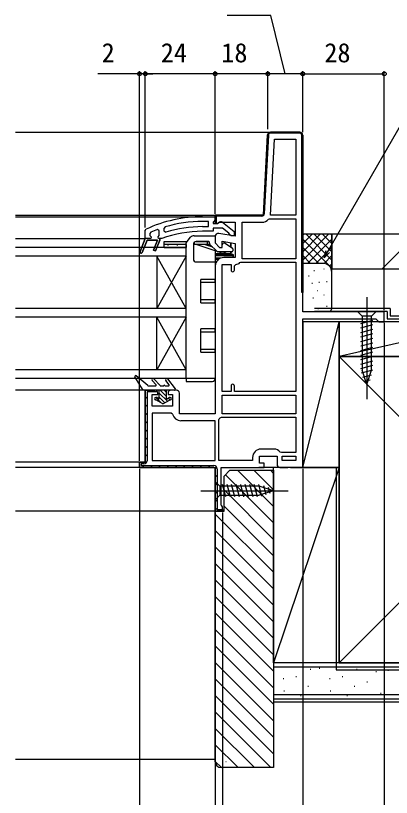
# Model space of a CAD drawing. Units: millimetres, scale not verified. Extents: x -525 to 525, y -783 to 778.
# Drawn here: x 158.8 to 287.8, y 282.8 to 551 of the extents above; entities that cross this region are included whole.
import ezdxf
from ezdxf.enums import TextEntityAlignment as Align

# ---------------------------------------------------------------- set-up
doc = ezdxf.new("R2010")
doc.units = ezdxf.units.MM
doc.header["$LTSCALE"] = 4
for name, color, linetype in [('0-2_YKK_11', 7, 'Continuous'), ('0-3_YKK_12', 2, 'Continuous'), ('0-4_YKK_13', 4, 'Continuous'), ('0-6_YKK_D', 6, 'Continuous'), ('0-8_YSS_K', 3, 'Continuous'), ('0-9_YSS_KE', 3, 'Continuous')]:
    doc.layers.add(name, color=color, linetype=linetype)
doc.styles.add('ＭＳ ゴシック', font='')
doc.styles.get('ＭＳ ゴシック').set_extended_font_data('MS Gothic')

msp = doc.modelspace()

# ---------------------------------------------------------------- linework, layer by layer
at = {"layer": '0-2_YKK_11'}
for p, q in [((245.59, 510.01), (244.171, 482.932)), ((245.269, 509.627), (245.586, 509.944)), ((256.34, 510.973), (246.289, 510.973)), ((246.289, 510.973), (256.34, 510.973)), ((256.34, 510.673), (246.289, 510.673)), ((246.315, 510.673), (246.615, 510.973)), ((249.144, 510.673), (249.444, 510.973)), ((251.972, 510.673), (252.272, 510.973)), ((254.801, 510.673), (255.101, 510.973)), ((257.032, 510.077), (257.277, 510.322)), ((257.34, 449.373), (257.34, 509.973)), ((245.113, 506.643), (245.43, 506.96)), ((257.04, 507.256), (257.34, 507.556)), ((257.04, 504.427), (257.34, 504.727)), ((244.957, 503.658), (245.274, 503.975)), ((257.04, 501.599), (257.34, 501.899)), ((244.8, 500.673), (245.117, 500.99)), ((257.04, 498.771), (257.34, 499.071)), ((244.644, 497.688), (244.961, 498.005)), ((257.04, 495.942), (257.34, 496.242)), ((244.487, 494.703), (244.804, 495.02)), ((244.331, 491.718), (244.648, 492.035)), ((257.04, 493.114), (257.34, 493.414)), ((244.174, 488.733), (244.491, 489.05)), ((257.04, 490.285), (257.34, 490.585)), ((244.018, 485.749), (244.335, 486.066)), ((257.04, 487.457), (257.34, 487.757)), ((243.774, 482.676), (244.179, 483.081)), ((257.04, 484.628), (257.34, 484.928)), ((227.34, 480.384), (227.64, 480.684)), ((229.129, 482.173), (229.429, 482.473)), ((231.958, 482.173), (232.258, 482.473)), ((234.786, 482.173), (235.086, 482.473)), ((237.614, 482.173), (237.914, 482.473)), ((240.443, 482.173), (240.743, 482.473)), ((243.271, 482.173), (243.669, 482.571)), ((257.04, 481.8), (257.34, 482.1)), ((257.04, 478.972), (257.34, 479.272)), ((257.04, 476.143), (257.34, 476.443)), ((257.04, 473.315), (257.34, 473.615)), ((257.04, 470.486), (257.34, 470.786)), ((257.04, 467.658), (257.34, 467.958)), ((257.04, 464.829), (257.34, 465.129)), ((257.04, 462.001), (257.34, 462.301)), ((257.04, 459.173), (257.34, 459.473)), ((257.04, 456.344), (257.34, 456.644)), ((205.599, 421.873), (206.199, 422.473)), ((214.04, 422.473), (212.14, 422.473)), ((203.34, 419.615), (203.94, 420.215)), ((203.34, 416.786), (203.94, 417.386)), ((203.34, 413.958), (203.94, 414.558)), ((229.051, 412.997), (229.432, 413.173)), ((203.34, 411.129), (203.94, 411.729)), ((203.34, 408.301), (203.94, 408.901)), ((203.34, 405.473), (203.94, 406.073)), ((203.34, 402.644), (203.94, 403.244)), ((203.34, 399.816), (203.94, 400.416)), ((247.44, 402.273), (243.04, 402.273)), ((202.326, 395.973), (202.926, 396.573)), ((205.154, 395.973), (205.754, 396.573)), ((207.983, 395.973), (208.583, 396.573)), ((210.811, 395.973), (211.411, 396.573)), ((213.64, 395.973), (214.24, 396.573)), ((216.468, 395.973), (217.068, 396.573)), ((219.297, 395.973), (219.897, 396.573)), ((222.125, 395.973), (222.725, 396.573)), ((224.953, 395.973), (225.553, 396.573)), ((227.337, 395.528), (227.807, 395.998)), ((227.34, 392.703), (227.94, 393.303)), ((227.34, 389.875), (227.94, 390.475)), ((227.34, 387.046), (227.94, 387.646)), ((227.34, 384.218), (227.94, 384.818)), ((227.346, 381.395), (227.94, 381.989))]:
    msp.add_line(p, q, dxfattribs=at)
for points in [[(245.29, 510.026), (243.846, 482.473), (227.34, 482.473), (227.34, 480.073), (227.34, 482.473), (243.846, 482.473)], [(246.25, 482.473), (247.617, 508.573), (254.94, 508.573), (254.94, 482.473)], [(229.74, 420.773), (254.94, 420.773), (254.94, 414.373), (229.74, 414.373)], [(254.94, 398.373), (250.34, 398.373), (250.34, 399.873), (254.94, 399.873)]]:
    msp.add_lwpolyline(points, close=True, dxfattribs=at)
for points in [[(257.34, 509.973), (257.34, 455.973), (257.04, 455.973), (257.04, 509.973)], [(222.973, 481.973), (227.341, 481.973), (227.341, 480.873), (226.903, 480.377), (226.641, 480.08), (226.641, 479.673), (228.041, 479.673), (228.441, 479.873)], [(222.973, 478.573), (225.041, 478.573), (225.041, 480.373), (222.973, 480.373)], [(243.372, 482.173), (227.64, 482.173), (227.64, 479.615), (227.34, 480.073), (228.105, 479.649), (228.784, 480.073), (234.14, 480.073), (234.14, 475.266), (228.514, 476.258)], [(245.583, 481.097), (245.964, 481.273), (254.94, 481.273), (254.94, 467.573)], [(205.241, 476.679), (204.941, 476.22), (204.941, 475.548), (205.316, 475.064), (205.241, 474.473), (203.341, 474.473), (201.569, 470.021), (203.341, 474.473), (203.341, 477.255), (203.63, 477.709)], [(202.312, 469.725), (204.003, 473.973), (207.48, 473.973), (206.106, 470.521), (206.849, 470.225), (208.341, 473.973), (208.341, 474.473), (207.841, 474.473), (207.766, 475.064), (208.141, 475.548), (208.141, 475.573), (208.141, 477.109), (207.466, 477.577)], [(210.096, 478.465), (209.741, 477.986), (209.741, 477.15), (210.388, 476.672)], [(229.857, 480.06), (233.841, 476.948), (233.841, 475.473), (232.739, 475.473), (232.24, 475.949), (232.048, 476.318), (229.802, 478.073), (226.641, 478.073), (226.641, 476.973), (222.973, 476.973)], [(254.94, 467.573), (236.54, 467.573), (236.54, 480.073), (243.372, 480.073)], [(227.34, 475.273), (227.34, 472.973), (228.84, 471.473), (229.74, 471.473), (229.74, 473.605), (234.14, 472.829), (234.14, 467.973), (230.24, 467.973)], [(208.958, 474.504), (208.787, 474.473), (208.341, 474.473), (208.341, 473.973), (206.849, 470.225), (206.106, 470.521), (207.48, 473.973), (204.003, 473.973), (202.312, 469.725)], [(227.34, 465.073), (227.34, 414.373), (215.04, 414.373), (215.04, 421.473)], [(232.74, 423.873), (232.74, 421.973), (229.74, 421.973), (229.74, 465.573), (232.74, 465.573), (232.74, 463.673)], [(254.94, 466.373), (254.94, 421.973), (233.94, 421.973), (233.94, 423.873)], [(233.94, 463.673), (233.94, 465.089), (234.388, 465.586)], [(235.795, 466.235), (236.14, 466.373), (254.94, 466.373)], [(249.54, 395.973), (252.182, 395.973), (252.365, 396.093), (252.915, 396.093), (253.098, 395.973), (257.34, 395.973), (257.34, 446.973), (282.44, 446.973), (282.94, 446.473), (283.44, 445.973), (285.34, 445.973), (285.34, 449.373), (257.34, 449.373)], [(206.64, 422.473), (203.34, 422.473), (203.34, 397.773), (201.34, 397.773), (201.34, 395.973), (227.34, 395.973), (227.34, 380.973), (229.84, 380.973), (229.84, 382.473), (229.59, 382.769), (229.34, 383.065), (229.34, 395.973), (244.14, 395.973), (244.14, 397.473), (242.54, 397.473), (242.54, 399.873), (248.54, 399.873), (248.54, 396.973)], [(226.84, 395.973), (201.34, 395.973), (201.34, 397.773), (203.34, 397.773), (203.34, 422.473), (206.64, 422.473)], [(207.556, 421.873), (203.94, 421.873), (203.94, 398.273)], [(211.14, 421.473), (211.14, 420.973), (212.64, 420.973), (212.64, 416.973), (205.74, 416.973), (205.74, 420.973), (207.64, 420.973), (207.64, 421.473)], [(212.721, 414.191), (212.235, 414.573), (205.74, 414.573), (205.74, 398.373)], [(229.432, 413.173), (254.94, 413.173), (254.94, 401.073), (250.032, 401.073), (249.65, 401.251)], [(205.74, 398.373), (227.34, 398.373), (227.34, 411.973), (215.54, 411.973)], [(240.14, 399.373), (240.14, 398.373), (228.54, 398.373), (228.54, 412.281), (228.716, 412.662)], [(202.84, 397.173), (201.94, 397.173), (201.94, 396.573), (226.84, 396.573)], [(227.94, 395.473), (227.94, 381.573), (229.84, 381.573), (229.84, 380.973), (227.34, 380.973), (227.34, 395.473)]]:
    msp.add_lwpolyline(points, dxfattribs=at)
for centre, radius, start, end in [((246.289, 509.973), 1, 90, 176.99997), ((246.289, 509.973), 1, 90, 176.99997), ((246.289, 509.973), 0.7, 90.00001, 176.99998), ((256.34, 509.973), 1, 0.00001, 89.99999), ((256.34, 509.973), 1, 0.00001, 89.99999), ((256.34, 509.973), 0.7, 0.00001, 89.99999), ((243.372, 482.973), 0.8, 269.99999, 356.99996), ((222.973, 435.973), 46, 90.00001, 114.86598), ((222.973, 435.973), 44.4, 89.99999, 106.86019), ((229.241, 479.273), 1, 51.91328, 143.13011), ((243.372, 482.973), 2.9, 269.99999, 319.67978), ((222.973, 435.974), 44.4, 110.44221, 113.53922), ((222.973, 435.973), 42.6, 89.99999, 107.18277), ((222.973, 435.973), 41, 89.99999, 109.98888), ((228.34, 475.273), 1, 80.00002, 180), ((201.941, 469.873), 0.4, 158.30059, 338.30061), ((201.941, 469.873), 0.4, 158.30059, 338.30061), ((230.24, 465.073), 2.9, 90.00001, 179.99999), ((234.14, 467.973), 2.4, 275.9378, 313.60284), ((233.34, 463.673), 0.6, 179.99999, 0.00001), ((233.34, 423.873), 0.6, 359.99999, 180.00001), ((206.64, 421.473), 1, 0.00001, 89.99999), ((206.64, 421.473), 1, 23.57819, 89.99998), ((212.14, 421.473), 1, 90.00001, 179.99999), ((214.04, 421.473), 1, 0.00001, 89.99999), ((215.54, 414.873), 2.9, 193.60896, 269.99999), ((226.84, 414.873), 2.9, 310.32022, 319.67978), ((243.04, 399.373), 2.9, 90.00001, 179.99999), ((247.44, 399.373), 2.9, 40.36099, 89.99999), ((202.84, 398.273), 1.1, 270.00001, 359.99999), ((249.54, 396.973), 1, 180.00001, 269.99999), ((226.84, 395.473), 1.1, 0.00001, 89.99999)]:
    msp.add_arc(centre, radius, start, end, dxfattribs=at)
at = {"layer": '0-3_YKK_12'}
for p, q in [((158.841, 510.973), (246.289, 510.973)), ((158.841, 482.474), (227.84, 482.473)), ((158.841, 481.973), (222.973, 481.973)), ((158.841, 474.473), (203.34, 474.473)), ((217.343, 471.472), (158.841, 471.472)), ((217.343, 426.474), (217.343, 471.472)), ((217.343, 468.474), (158.841, 468.474)), ((207.343, 468.474), (207.343, 450.474)), ((217.343, 468.474), (207.343, 450.474)), ((217.343, 450.474), (207.343, 468.474)), ((217.343, 450.474), (158.841, 450.474)), ((217.343, 447.474), (158.841, 447.474)), ((207.343, 429.474), (207.343, 447.474)), ((217.343, 429.474), (207.343, 447.474)), ((217.343, 447.474), (207.343, 429.474)), ((217.343, 429.474), (158.841, 429.474)), ((217.343, 426.474), (158.841, 426.474)), ((203.84, 422.474), (158.841, 422.474)), ((202.861, 397.774), (158.841, 397.774)), ((201.819, 395.974), (158.841, 395.974)), ((227.94, 380.973), (158.841, 380.973))]:
    msp.add_line(p, q, dxfattribs=at)
at = {"layer": '0-4_YKK_13'}
for p, q in [((217.406, 473.056), (218.89, 474.91)), ((220.061, 475.473), (227.14, 475.473)), ((227.36, 475.473), (227.34, 475.473)), ((227.34, 475.273), (227.34, 475.473)), ((227.34, 475.273), (227.34, 473.68)), ((210.14, 472.473), (209.84, 472.473)), ((209.84, 471.472), (209.84, 472.473)), ((210.14, 473.473), (217.74, 473.473)), ((217.34, 472.473), (210.14, 472.473)), ((211.093, 472.116), (211.093, 472.016)), ((214.268, 472.216), (214.268, 472.116)), ((217.34, 426.473), (217.34, 472.868)), ((217.34, 472.473), (217.34, 471.472)), ((219.84, 472.473), (219.84, 467.473)), ((225.512, 472.473), (219.84, 472.473)), ((220.09, 473.135), (220.09, 472.473)), ((225.14, 473.473), (220.84, 473.473)), ((220.84, 473.473), (220.94, 473.473)), ((220.94, 473.473), (225.14, 473.473)), ((223.879, 472.473), (226.353, 471.632)), ((223.879, 472.473), (225.512, 472.473)), ((224.59, 473.473), (224.59, 472.473)), ((225.34, 472.852), (225.34, 473.273)), ((227.865, 470.12), (225.486, 472.499)), ((229.74, 472.281), (230.082, 472.873)), ((230.255, 472.973), (230.577, 472.973)), ((230.692, 472.937), (233.212, 471.172)), ((232.54, 473.111), (232.54, 471.643)), ((232.84, 471.433), (232.84, 473.058)), ((209.84, 471.472), (217.34, 471.472)), ((219.84, 471.472), (219.84, 471.472)), ((227.34, 470.645), (227.34, 466.473)), ((233.04, 469.973), (228.219, 469.973)), ((232.54, 469.973), (232.54, 469.273)), ((232.84, 469.273), (232.84, 469.973)), ((233.34, 470.927), (233.34, 470.273)), ((229.182, 467.773), (227.34, 467.773)), ((227.34, 467.473), (228.612, 467.473)), ((233.34, 468.973), (227.64, 468.973)), ((227.64, 468.973), (227.64, 468.673)), ((227.64, 468.673), (233.34, 468.673)), ((232.54, 469.273), (232.84, 469.273)), ((233.34, 468.673), (233.34, 467.973)), ((233.64, 467.973), (233.64, 468.673)), ((220.84, 466.473), (227.34, 466.473)), ((227.34, 466.473), (227.34, 460.473)), ((222.34, 452.473), (222.34, 460.473)), ((227.34, 460.473), (222.34, 460.473)), ((227.34, 453.473), (222.34, 453.473)), ((227.34, 452.473), (227.34, 453.473)), ((279.34, 454.373), (279.34, 419.373)), ((222.34, 452.473), (227.34, 452.473)), ((227.34, 452.473), (227.34, 443.473)), ((282.44, 449.373), (276.24, 449.373)), ((276.24, 449.373), (277.79, 447.823)), ((282.44, 449.373), (280.89, 447.823)), ((277.24, 445.397), (281.44, 446.522)), ((277.79, 447.823), (277.79, 429.289)), ((280.89, 447.823), (277.79, 447.823)), ((280.89, 429.289), (280.89, 447.823)), ((222.34, 435.473), (222.34, 443.473)), ((227.34, 443.473), (222.34, 443.473)), ((277.24, 443.844), (281.44, 444.969)), ((277.24, 442.291), (281.44, 443.417)), ((277.24, 440.738), (281.44, 441.864)), ((277.24, 439.185), (281.44, 440.311)), ((277.24, 437.632), (281.44, 438.758)), ((277.24, 436.079), (281.44, 437.205)), ((227.34, 436.473), (222.34, 436.473)), ((222.34, 435.473), (227.34, 435.473)), ((227.34, 435.473), (227.34, 436.473)), ((227.34, 435.473), (227.34, 426.473)), ((277.24, 434.527), (281.44, 435.652)), ((277.24, 432.974), (281.44, 434.099)), ((277.24, 431.421), (281.44, 432.546)), ((277.24, 429.868), (281.44, 430.993)), ((277.499, 428.384), (281.44, 429.44)), ((279.34, 424.373), (277.79, 429.289)), ((279.34, 424.373), (280.89, 429.289)), ((202.64, 422.473), (199.786, 427.014)), ((204.184, 424.021), (200.235, 427.401)), ((217.34, 426.473), (217.34, 425.473)), ((227.34, 426.473), (217.34, 426.473)), ((277.95, 426.952), (280.987, 427.766)), ((204.314, 423.973), (206.888, 423.973)), ((207.035, 424.31), (205.647, 425.801)), ((208.381, 424.037), (206.233, 426.346)), ((208.527, 423.973), (209.662, 423.973)), ((210.062, 423.973), (211.355, 423.973)), ((211.513, 424.296), (210.324, 425.828)), ((210.955, 426.319), (213.577, 422.958)), ((217.34, 425.473), (226.34, 425.473)), ((278.402, 425.52), (280.452, 426.07)), ((213.34, 422.473), (202.64, 422.473)), ((208.14, 419.419), (208.14, 422.473)), ((210.936, 418.666), (208.14, 421.462)), ((210.64, 420.309), (208.475, 422.473)), ((210.64, 421.656), (209.822, 422.473)), ((210.64, 419.419), (210.64, 422.473)), ((206.84, 419.973), (207.072, 419.973)), ((206.84, 419.173), (206.965, 419.173)), ((208.784, 418.123), (206.934, 419.973)), ((209.39, 417.773), (206.965, 419.173)), ((208.14, 419.419), (207.272, 419.92)), ((210.082, 418.173), (208.14, 420.115)), ((209.39, 417.773), (211.815, 419.173)), ((210.64, 419.419), (211.508, 419.92)), ((211.79, 419.159), (211.204, 419.745)), ((211.708, 419.973), (211.94, 419.973)), ((211.815, 419.173), (211.94, 419.173)), ((227.34, 391.073), (227.34, 384.873)), ((227.34, 391.073), (228.89, 389.523)), ((242.424, 389.523), (228.89, 389.523)), ((228.89, 389.523), (228.89, 386.423)), ((230.975, 385.873), (229.85, 390.073)), ((232.528, 385.873), (231.403, 390.073)), ((234.081, 385.873), (232.956, 390.073)), ((235.634, 385.873), (234.508, 390.073)), ((237.187, 385.873), (236.061, 390.073)), ((238.74, 385.873), (237.614, 390.073)), ((240.293, 385.873), (239.167, 390.073)), ((241.846, 385.873), (240.72, 390.073)), ((243.329, 386.132), (242.273, 390.073)), ((247.34, 387.973), (242.424, 389.523)), ((244.761, 386.583), (243.948, 389.619)), ((246.193, 387.035), (245.644, 389.085)), ((222.34, 387.973), (252.34, 387.973)), ((227.34, 384.873), (228.89, 386.423)), ((228.89, 386.423), (242.424, 386.423)), ((247.34, 387.973), (242.424, 386.423))]:
    msp.add_line(p, q, dxfattribs=at)
for points in [[(209.84, 472.473), (209.84, 473.473), (210.14, 473.473)], [(229.357, 469.553), (220.775, 472.473), (219.84, 472.473)], [(232.54, 468.973), (232.54, 469.273), (227.34, 469.273)], [(233.64, 468.673), (233.34, 468.673), (233.34, 468.973)], [(222.34, 459.473), (227.34, 459.473), (227.34, 460.473)], [(222.34, 442.473), (227.34, 442.473), (227.34, 443.473)]]:
    msp.add_lwpolyline(points, dxfattribs=at)
for centre, radius, start, end in [((220.061, 473.973), 1.5, 90, 141.34019), ((227.14, 475.273), 0.2, 0, 90), ((217.64, 472.868), 0.3, 141.34019, 180), ((220.84, 472.473), 1, 90, 180), ((225.14, 473.273), 0.2, 0, 90), ((225.84, 472.852), 0.5, 180, 225), ((230.255, 472.773), 0.2, 90, 150), ((230.577, 472.773), 0.2, 55, 90), ((228.219, 470.473), 0.5, 225, 270), ((229.84, 470.973), 1.5, 251.20957, 318.18969), ((233.04, 470.273), 0.3, 270, 0), ((233.04, 470.927), 0.3, 0, 55), ((220.84, 467.473), 1, 180, 270), ((227.64, 469.273), 0.3, 180, 270), ((227.64, 469.273), 0.6, 240, 270), ((233.14, 469.273), 0.3, 180, 270), ((233.34, 468.673), 0.3, 0, 90), ((200.04, 427.173), 0.3, 49.43895, 212.15282), ((205.94, 426.073), 0.4, 42.9326, 222.9326), ((210.64, 426.073), 0.4, 37.94551, 217.81232), ((226.34, 426.473), 1, 270, 0), ((204.314, 424.173), 0.2, 229.43895, 270), ((206.888, 424.173), 0.2, 270, 42.9326), ((208.527, 424.173), 0.2, 222.9326, 270), ((209.862, 423.973), 0.2, 0, 180), ((211.355, 424.173), 0.2, 270, 37.81232), ((213.34, 422.773), 0.3, 270, 37.94551), ((206.84, 419.573), 0.4, 90, 270), ((207.072, 419.573), 0.4, 60, 90), ((211.708, 419.573), 0.4, 90, 120), ((211.94, 419.573), 0.4, 270, 90)]:
    msp.add_arc(centre, radius, start, end, dxfattribs=at)
at = {"layer": '0-6_YKK_D'}
for p, q in [((201.34, 398.273), (201.34, 531.973)), ((203.341, 478.255), (203.341, 531.973)), ((203.341, 478.255), (203.341, 531.973)), ((227.34, 482.973), (227.34, 531.973)), ((227.34, 482.973), (227.34, 531.973)), ((245.34, 511.973), (245.34, 531.973)), ((245.34, 511.973), (245.34, 531.973)), ((257.34, 510.973), (257.34, 531.973)), ((257.34, 510.973), (257.34, 531.973)), ((285.34, 449.873), (285.34, 531.973)), ((201.34, 530.973), (187.024, 530.973)), ((203.341, 530.973), (201.34, 530.973)), ((227.34, 530.973), (203.341, 530.973)), ((203.341, 530.973), (205.891, 530.973)), ((245.34, 530.973), (227.34, 530.973)), ((257.34, 530.973), (245.34, 530.973)), ((257.34, 530.973), (285.34, 530.973)), ((285.34, 445.588), (285.34, 118.121)), ((201.34, 395.473), (201.34, 198.121)), ((257.34, 395.473), (257.34, 118.121)), ((257.34, 395.473), (257.34, 158.121)), ((257.34, 395.473), (257.34, 138.121)), ((257.34, 395.473), (257.34, 118.121)), ((227.34, 380.473), (227.34, 198.121)), ((227.34, 380.473), (227.34, 138.121)), ((227.34, 380.473), (227.34, 198.121)), ((227.34, 380.473), (227.34, 138.121)), ((229.84, 380.523), (229.84, 198.121))]:
    msp.add_line(p, q, dxfattribs=at)
for points in [[(251.34, 530.973), (246.443, 550.973), (231.398, 550.973)], [(264.721, 467.883), (265.995, 470.091), (311.791, 549.479), (400.385, 549.479)], [(266.587, 469.75), (264.721, 467.883), (265.404, 470.433)]]:
    msp.add_lwpolyline(points, dxfattribs=at)
for centre in [(201.34, 530.973), (203.341, 530.973), (203.341, 530.973), (227.34, 530.973), (227.34, 530.973), (245.34, 530.973), (245.34, 530.973), (257.34, 530.973), (257.34, 530.973), (285.34, 530.973)]:
    msp.add_circle(centre, 0.637, dxfattribs=at)
at = {"layer": '0-8_YSS_K'}
for p, q in [((267.34, 475.973), (257.34, 475.973)), ((257.34, 467.116), (266.198, 475.973)), ((257.34, 469.944), (263.369, 475.973)), ((257.34, 472.772), (260.541, 475.973)), ((257.34, 475.601), (257.713, 475.973)), ((258.482, 475.973), (267.34, 467.116)), ((261.311, 475.973), (267.34, 469.944)), ((264.139, 475.973), (267.34, 472.772)), ((266.967, 475.973), (267.34, 475.601)), ((267.34, 462.973), (267.34, 475.973)), ((296.45, 475.973), (284.45, 463.973)), ((257.34, 474.287), (267.34, 464.287)), ((259.026, 465.973), (267.34, 474.287)), ((257.34, 471.459), (262.825, 465.973)), ((261.855, 465.973), (267.34, 471.459)), ((257.34, 468.63), (260.015, 465.956)), ((264.665, 465.956), (267.34, 468.63)), ((264.34, 465.973), (257.34, 465.973)), ((264.535, 464.146), (264.735, 464.146)), ((266.545, 465.007), (267.34, 465.802)), ((259.341, 461.647), (259.541, 461.647)), ((261.197, 463.478), (261.397, 463.478)), ((267.34, 450.973), (267.34, 462.973)), ((260.529, 459.138), (260.729, 459.138)), ((262.866, 459.472), (263.066, 459.472)), ((265.536, 459.806), (265.736, 459.806)), ((262.263, 456.679), (262.463, 456.679)), ((260.863, 454.131), (261.063, 454.131)), ((264.535, 455.133), (264.735, 455.133)), ((265.536, 451.291), (265.736, 451.291)), ((262.532, 450.459), (262.732, 450.459)), ((257.34, 395.973), (269.84, 445.973)), ((322.34, 445.973), (269.84, 445.973)), ((322.34, 445.973), (269.84, 433.973)), ((269.84, 328.973), (374.84, 433.973)), ((269.84, 433.973), (374.84, 328.973)), ((234.971, 394.973), (247.34, 382.604)), ((240.628, 394.973), (247.34, 388.261)), ((269.84, 395.973), (242.34, 395.973)), ((246.285, 394.973), (247.34, 393.918)), ((247.34, 328.973), (247.34, 395.973)), ((269.84, 395.973), (247.34, 328.973)), ((269.84, 328.973), (269.84, 395.973)), ((230.827, 393.46), (247.34, 376.947)), ((230.34, 388.291), (247.34, 371.291)), ((230.34, 382.634), (247.34, 365.634)), ((227.34, 379.977), (247.34, 359.977)), ((227.34, 374.32), (247.34, 354.32)), ((227.34, 368.663), (247.34, 348.663)), ((227.34, 363.006), (247.34, 343.006)), ((227.34, 357.35), (247.34, 337.35)), ((227.34, 351.693), (247.34, 331.693)), ((227.34, 346.036), (247.34, 326.036)), ((227.34, 340.379), (247.34, 320.379)), ((227.34, 334.722), (247.34, 314.722)), ((227.34, 329.065), (247.34, 309.065)), ((269.84, 328.973), (247.34, 328.973)), ((419.998, 327.473), (247.34, 327.473)), ((259.905, 326.754), (260.105, 326.754)), ((263.024, 327.144), (263.224, 327.144)), ((275.821, 326.754), (276.021, 326.754)), ((282.448, 325.974), (282.648, 325.974)), ((286.539, 326.408), (286.739, 326.408)), ((227.34, 323.408), (247.34, 303.408)), ((250.615, 323.526), (250.815, 323.526)), ((254.963, 324.259), (255.163, 324.259)), ((266.532, 323.526), (266.732, 323.526)), ((270.88, 324.259), (271.08, 324.259)), ((279.329, 322.356), (279.53, 322.356)), ((250.843, 319.314), (251.043, 319.314)), ((259.084, 320.963), (259.284, 320.963)), ((266.759, 319.314), (266.959, 319.314)), ((275.001, 320.963), (275.201, 320.963)), ((227.34, 317.752), (247.34, 297.752)), ((419.998, 317.973), (247.34, 317.973)), ((247.887, 318.069), (248.087, 318.069)), ((256.612, 317.666), (256.812, 317.666)), ((263.803, 318.069), (264.003, 318.069)), ((272.528, 317.666), (272.728, 317.666)), ((279.14, 318.069), (279.34, 318.069)), ((284.066, 318.49), (284.266, 318.49)), ((419.998, 315.473), (247.34, 315.473)), ((227.34, 312.095), (246.461, 292.973)), ((227.34, 306.438), (240.804, 292.973)), ((227.34, 300.781), (235.148, 292.973)), ((158.847, 295.873), (227.34, 295.873)), ((227.34, 295.124), (229.491, 292.973)), ((230.924, 295.069), (231.124, 295.069))]:
    msp.add_line(p, q, dxfattribs=at)
msp.add_lwpolyline([(269.84, 395.973), (269.84, 445.973), (257.34, 445.973), (257.34, 395.973)], close=True, dxfattribs=at)
msp.add_lwpolyline([(269.84, 445.973), (269.84, 433.973), (322.34, 433.973)], dxfattribs=at)
for centre, radius, start, end in [((264.34, 462.973), 3, 360, 90), ((264.732, 451.052), 2.609, 319.93661, 358.26236)]:
    msp.add_arc(centre, radius, start, end, dxfattribs=at)
at = {"layer": '0-9_YSS_KE'}
for p, q in [((419.998, 463.973), (267.34, 463.973)), ((287.34, 450.473), (261.34, 450.473)), ((286.34, 449.473), (261.34, 449.473)), ((268.84, 395.973), (268.84, 326.473)), ((419.998, 328.973), (247.34, 328.973)), ((268.84, 326.473), (419.998, 326.473)), ((419.998, 316.473), (247.34, 316.473))]:
    msp.add_line(p, q, dxfattribs=at)
for points in [[(419.998, 475.973), (267.34, 475.973), (267.34, 463.973)], [(286.34, 449.473), (286.34, 446.973), (336.34, 446.973)], [(287.34, 450.473), (287.34, 447.973), (337.34, 447.973)], [(374.84, 433.973), (269.84, 433.973), (269.84, 328.973), (374.84, 328.973)], [(227.34, 294.973), (227.34, 380.973), (230.34, 380.973), (230.34, 392.973), (232.34, 394.973), (247.34, 394.973)], [(247.34, 394.973), (247.34, 292.973), (229.34, 292.973)]]:
    msp.add_lwpolyline(points, dxfattribs=at)
msp.add_arc((229.34, 294.973), 2, 180.00001, 269.99999, dxfattribs=at)

# ---------------------------------------------------------------- texts
at = {"layer": '0-6_YKK_D', "style": 'ＭＳ ゴシック'}
for s, p in [('2', (188.359, 532.973)), ('24', (208.667, 532.973)), ('18', (229.411, 532.973)), ('28', (264.769, 532.973))]:
    msp.add_text(s, height=6.598, dxfattribs=at).set_placement(p, align=Align.BOTTOM_LEFT)

doc.saveas('drawing.dxf')
